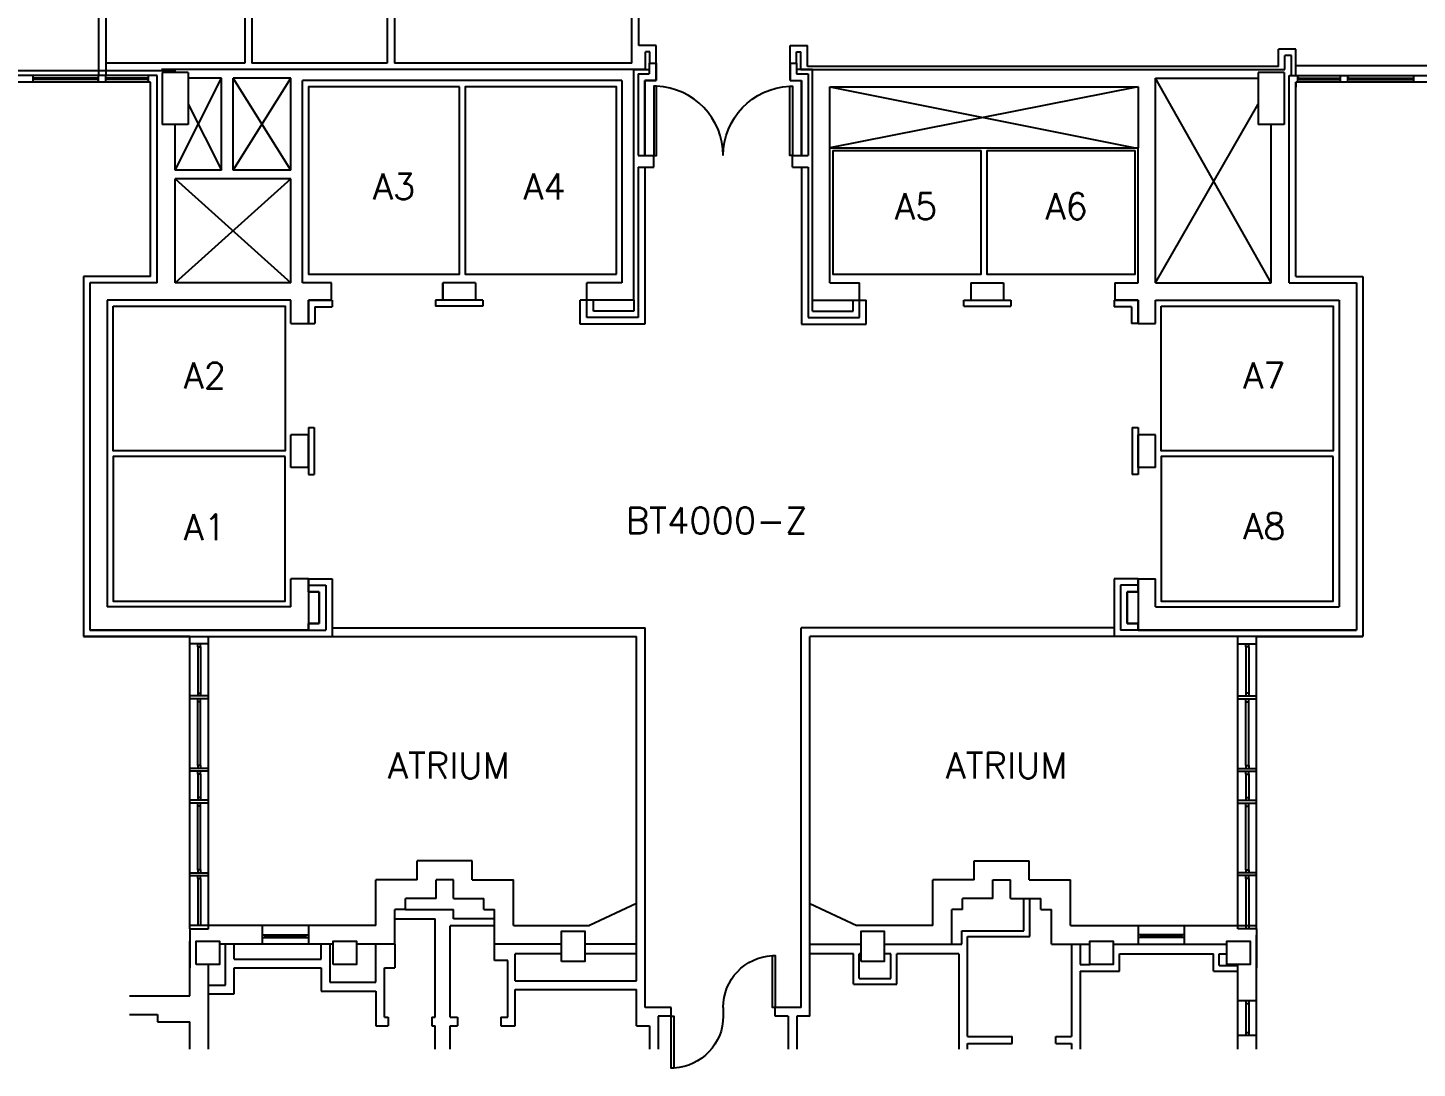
# Model space of a CAD drawing. Extents: x 2774 to 7164, y 18116 to 19938.
# Drawn here: x 4536 to 5496, y 18116 to 18835 of the extents above; entities that cross this region are included whole.
import ezdxf
from ezdxf.enums import TextEntityAlignment as Align

# ---------------------------------------------------------------- set-up
doc = ezdxf.new("R2010")
doc.units = 0
doc.header["$MEASUREMENT"] = 0
doc.layers.get('0').update_dxf_attribs({"linetype": 'CONTINUOUS'})
for name, color, linetype in [('ARDOOR', 7, 'CONTINUOUS'), ('ARROOMNO', 4, 'CONTINUOUS'), ('ARWALL', 7, 'CONTINUOUS'), ('COL', 14, 'CONTINUOUS'), ('EXWALL', 8, 'CONTINUOUS'), ('EXWINDOW', 8, 'CONTINUOUS'), ('TXT', 4, 'CONTINUOUS')]:
    doc.layers.add(name, color=color, linetype=linetype)
doc.styles.add('ROMANS', font='romans.shx', dxfattribs={"height": 18})

# ---------------------------------------------------------------- blocks, each defined once
blk = doc.blocks.new('COL2')
for p, q in [((-0.5, -0.5), (-0.5, 0.5)), ((-0.5, 0.5), (0.5, 0.5)), ((0.5, -0.5), (0.5, 0.5)), ((-0.5, -0.5), (0.5, -0.5))]:
    blk.add_line(p, q)

msp = doc.modelspace()

# ---------------------------------------------------------------- linework, layer by layer
at = {"layer": 'ARDOOR'}
msp.add_line((5016.72, 18157.96), (5016.72, 18151.96), dxfattribs=at)
at = {"layer": 'ARDOOR', "flags": 128}
for points in [[(5016.72, 18746.83, 0.402069), (4970.72, 18794.79), (4970.72, 18794.83), (4968.72, 18794.83), (4968.72, 18746.83), (4970.72, 18746.83), (4970.72, 18794.83)], [(5016.72, 18746.83, -0.402069), (5062.72, 18794.79), (5062.72, 18794.83), (5064.72, 18794.83), (5064.72, 18746.83), (5062.72, 18746.83), (5062.72, 18794.83)], [(5016.72, 18157.96, -0.39805), (5050.72, 18193.9), (5052.72, 18193.96), (5052.72, 18157.96), (5050.72, 18157.96), (5050.72, 18193.9)], [(5016.72, 18151.96, -0.39805), (4982.72, 18116.01), (4980.72, 18115.96), (4980.72, 18151.96), (4982.72, 18151.96), (4982.72, 18116.01)]]:
    msp.add_lwpolyline(points, format="xyb", dxfattribs=at)
at = {"layer": 'ARWALL', "linetype": 'CONTINUOUS'}
for p, q in [((4584.97, 18957.83), (4584.97, 18802.21)), ((4589.97, 18957.83), (4589.97, 18802.21)), ((4685.97, 18957.83), (4685.97, 18810.83)), ((4690.97, 18957.83), (4690.97, 18810.83)), ((4784.47, 18957.83), (4784.47, 18810.83)), ((4789.47, 18957.83), (4789.47, 18810.83)), ((4953.47, 18810.83), (4953.47, 18949.83)), ((4958.47, 18823.08), (4958.47, 18904.71)), ((4970.47, 18823.08), (4958.47, 18823.08)), ((4962.97, 18806.33), (4962.97, 18818.58)), ((4965.97, 18818.58), (4962.97, 18818.58)), ((4965.97, 18810.83), (4965.97, 18818.58)), ((4970.47, 18798.83), (4970.47, 18823.08)), ((5062.97, 18798.83), (5062.97, 18823.08)), ((5062.97, 18823.08), (5074.97, 18823.08)), ((5067.47, 18818.58), (5070.47, 18818.58)), ((5067.47, 18810.83), (5067.47, 18818.58)), ((5070.47, 18806.33), (5070.47, 18818.58)), ((5074.97, 18808.46), (5074.97, 18823.08)), ((5412.47, 18820.46), (5400.47, 18820.46)), ((5400.47, 18808.46), (5400.47, 18820.46)), ((5409.47, 18815.96), (5404.97, 18815.96)), ((5404.97, 18806.33), (5404.97, 18815.96)), ((5409.47, 18802.21), (5409.47, 18815.96)), ((5412.47, 18802.21), (5412.47, 18820.46)), ((4685.97, 18810.83), (4589.97, 18810.83)), ((4784.47, 18810.83), (4690.97, 18810.83)), ((4953.47, 18810.83), (4789.47, 18810.83)), ((5070.47, 18806.33), (5078.47, 18806.33)), ((5400.47, 18808.46), (5074.97, 18808.46)), ((4962.47, 18746.83), (4962.47, 18798.83)), ((4970.47, 18798.83), (4962.47, 18798.83)), ((5062.97, 18798.83), (5070.97, 18798.83)), ((5070.97, 18746.83), (5070.97, 18798.83)), ((4746.47, 18420.33), (4962.72, 18420.33)), ((4746.47, 18414.33), (4956.72, 18414.33)), ((4956.72, 18194.96), (4956.72, 18414.33)), ((4962.72, 18157.96), (4962.72, 18420.33)), ((5070.72, 18157.96), (5070.72, 18420.33)), ((5286.97, 18420.33), (5070.72, 18420.33)), ((5076.72, 18194.96), (5076.72, 18414.33)), ((5286.97, 18414.33), (5076.72, 18414.33)), ((4956.72, 18194.96), (4956.72, 18267.8)), ((4962.72, 18157.96), (4962.72, 18267.8)), ((5070.72, 18157.96), (5070.72, 18267.8)), ((5076.72, 18194.96), (5076.72, 18267.8)), ((4830.22, 18219.33), (4830.22, 18225.71)), ((4817.72, 18151.33), (4817.72, 18219.33)), ((4827.97, 18151.33), (4827.97, 18214.33)), ((4905.04, 18194.96), (4872.97, 18194.96)), ((4956.72, 18194.96), (4921.04, 18194.96)), ((4956.72, 18176.33), (4956.72, 18194.96)), ((5076.72, 18151.96), (5076.72, 18194.96)), ((5106.72, 18194.96), (5076.72, 18194.96)), ((5076.72, 18151.96), (5076.72, 18194.96)), ((5076.72, 18151.96), (5076.72, 18194.96)), ((5106.72, 18173.96), (5106.72, 18194.96)), ((5112.04, 18194.96), (5110.72, 18194.96)), ((5110.72, 18177.96), (5110.72, 18194.96)), ((5132.72, 18194.96), (5128.04, 18194.96)), ((5132.72, 18177.96), (5132.72, 18194.96)), ((5179.59, 18194.96), (5136.72, 18194.96)), ((5136.72, 18173.96), (5136.72, 18194.96)), ((5106.72, 18173.96), (5136.72, 18173.96)), ((5110.72, 18177.96), (5132.72, 18177.96)), ((4956.72, 18145.33), (4956.72, 18170.33)), ((4980.72, 18157.96), (4962.72, 18157.96)), ((4980.72, 18151.96), (4980.72, 18157.96)), ((4980.72, 18151.96), (4980.72, 18157.96)), ((5052.72, 18151.96), (5052.72, 18157.96)), ((5070.72, 18157.96), (5052.72, 18157.96)), ((4817.72, 18129.17), (4817.72, 18145.33)), ((4827.97, 18129.17), (4827.97, 18145.33)), ((4965.72, 18145.33), (4965.72, 18129.17)), ((4971.72, 18151.96), (4971.72, 18129.17)), ((4980.72, 18151.96), (4971.72, 18151.96)), ((5061.72, 18151.96), (5052.72, 18151.96)), ((5061.72, 18151.96), (5061.72, 18129.17)), ((5067.72, 18151.96), (5067.72, 18129.17)), ((5076.72, 18151.96), (5067.72, 18151.96))]:
    msp.add_line(p, q, dxfattribs=at)
at = {"layer": 'ARWALL'}
for p, q in [((4452.97, 18805.71), (4637.97, 18805.71)), ((5224.59, 18210.96), (5224.59, 18233.21)), ((5228.59, 18206.96), (5228.59, 18233.21)), ((4797.22, 18225.71), (4830.22, 18225.71)), ((4789.72, 18219.33), (4817.72, 18219.33)), ((4858.72, 18214.33), (4827.97, 18214.33)), ((4858.72, 18219.33), (4830.22, 18219.33)), ((5181.59, 18201.71), (5181.59, 18210.96)), ((5181.59, 18210.96), (5224.59, 18210.96)), ((4672.72, 18173.33), (4672.72, 18201.71)), ((4678.72, 18191.33), (4678.72, 18201.71)), ((4738.72, 18191.33), (4738.72, 18201.71)), ((4744.72, 18201.71), (4744.72, 18175.33)), ((4776.72, 18175.33), (4776.72, 18201.71)), ((4789.72, 18201.71), (4789.72, 18185.33)), ((4858.72, 18190.33), (4858.72, 18201.71)), ((5174.72, 18201.71), (5181.59, 18201.71)), ((5185.59, 18206.96), (5228.59, 18206.96)), ((5185.59, 18137.96), (5185.59, 18206.96)), ((5257.59, 18201.71), (5257.59, 18137.96)), ((5263.59, 18201.71), (5263.59, 18187.71)), ((4678.72, 18191.33), (4738.72, 18191.33)), ((4872.97, 18176.33), (4872.97, 18194.96)), ((5179.59, 18194.96), (5179.59, 18129.17)), ((5290.59, 18194.96), (5355.59, 18194.96)), ((5290.59, 18182.96), (5290.59, 18194.96)), ((5355.59, 18182.96), (5355.59, 18194.96)), ((5359.59, 18194.96), (5364.97, 18194.96)), ((5359.59, 18186.96), (5359.59, 18194.96)), ((4678.72, 18185.33), (4738.72, 18185.33)), ((4678.72, 18167.33), (4678.72, 18185.33)), ((4738.72, 18185.33), (4738.72, 18169.33)), ((4782.72, 18185.33), (4789.72, 18185.33)), ((4782.72, 18151.33), (4782.72, 18185.33)), ((4867.97, 18190.33), (4858.72, 18190.33)), ((4867.97, 18151.33), (4867.97, 18190.33)), ((5263.59, 18187.71), (5270.22, 18187.71)), ((5263.59, 18182.96), (5290.59, 18182.96)), ((5263.59, 18182.96), (5263.59, 18129.17)), ((5355.59, 18182.96), (5372.47, 18182.96)), ((5359.59, 18186.96), (5372.47, 18186.96)), ((4660.97, 18173.33), (4672.72, 18173.33)), ((4744.72, 18175.33), (4776.72, 18175.33)), ((4872.97, 18176.33), (4956.72, 18176.33)), ((4660.97, 18167.33), (4678.72, 18167.33)), ((4738.72, 18169.33), (4776.72, 18169.33)), ((4776.72, 18169.33), (4776.72, 18145.33)), ((4872.97, 18170.33), (4956.72, 18170.33)), ((4872.97, 18145.33), (4872.97, 18170.33)), ((4776.72, 18145.33), (4785.22, 18145.33)), ((4782.72, 18151.33), (4785.22, 18151.33)), ((4785.22, 18151.33), (4785.22, 18145.33)), ((4815.22, 18151.33), (4817.72, 18151.33)), ((4815.22, 18151.33), (4815.22, 18145.33)), ((4815.22, 18145.33), (4817.72, 18145.33)), ((4827.97, 18151.33), (4832.97, 18151.33)), ((4827.97, 18145.33), (4832.97, 18145.33)), ((4832.97, 18151.33), (4832.97, 18145.33)), ((4862.97, 18151.33), (4867.97, 18151.33)), ((4862.97, 18151.33), (4862.97, 18145.33)), ((4862.97, 18145.33), (4872.97, 18145.33)), ((4956.72, 18145.33), (4965.72, 18145.33)), ((5185.59, 18137.96), (5216.59, 18137.96)), ((5216.59, 18132.96), (5216.59, 18137.96)), ((5246.59, 18137.96), (5257.59, 18137.96)), ((5246.59, 18132.96), (5246.59, 18137.96)), ((5185.59, 18129.17), (5185.59, 18132.96)), ((5185.59, 18132.96), (5216.59, 18132.96)), ((5246.59, 18132.96), (5257.59, 18132.96)), ((5257.59, 18132.96), (5257.59, 18129.17))]:
    msp.add_line(p, q, dxfattribs=at)
at = {"layer": 'COL'}
for points in [[(4905.04, 18189.71), (4905.04, 18210.71), (4921.04, 18210.71), (4921.04, 18189.71)], [(5112.04, 18189.71), (5112.04, 18210.71), (5128.04, 18210.71), (5128.04, 18189.71)]]:
    msp.add_lwpolyline(points, close=True, dxfattribs=at)
at = {"layer": 'COL', "linetype": 'CONTINUOUS'}
for points in [[(4652.47, 18187.71), (4652.47, 18203.71), (4668.47, 18203.71), (4668.47, 18187.71)], [(4747.22, 18187.71), (4747.22, 18203.71), (4763.22, 18203.71), (4763.22, 18187.71)], [(5270.22, 18187.71), (5270.22, 18203.71), (5286.22, 18203.71), (5286.22, 18187.71)], [(5364.97, 18187.71), (5364.97, 18203.71), (5380.97, 18203.71), (5380.97, 18187.71)]]:
    msp.add_lwpolyline(points, close=True, dxfattribs=at)
at = {"layer": 'EXWALL'}
for p, q in [((4954.97, 18806.33), (4628.47, 18806.33)), ((4954.97, 18806.33), (4965.47, 18806.33)), ((4954.97, 18646.83), (4954.97, 18806.33)), ((4965.47, 18810.83), (4965.47, 18803.33)), ((4965.47, 18810.83), (4970.47, 18810.83)), ((4970.47, 18810.83), (4970.47, 18798.83)), ((5062.97, 18810.83), (5067.47, 18810.83)), ((5062.97, 18810.83), (5062.97, 18798.83)), ((5067.47, 18810.83), (5067.47, 18803.33)), ((5078.47, 18806.33), (5067.47, 18806.33)), ((5078.47, 18806.33), (5404.97, 18806.33)), ((5078.47, 18639.33), (5078.47, 18806.33)), ((4620.97, 18663.33), (4620.97, 18797.71)), ((4625.47, 18658.83), (4625.47, 18802.21)), ((4637.97, 18736.83), (4669.97, 18800.33)), ((4669.97, 18800.33), (4646.97, 18800.33)), ((4669.97, 18736.83), (4669.97, 18800.33)), ((4717.97, 18800.33), (4677.97, 18800.33)), ((4717.97, 18736.83), (4677.97, 18800.33)), ((4677.97, 18736.83), (4717.97, 18800.33)), ((4677.97, 18736.83), (4677.97, 18800.33)), ((4717.97, 18736.83), (4717.97, 18800.33)), ((4725.97, 18658.83), (4725.97, 18798.71)), ((4946.72, 18798.71), (4725.97, 18798.71)), ((4946.72, 18798.71), (4946.72, 18658.83)), ((4957.97, 18803.33), (4965.47, 18803.33)), ((4957.97, 18803.33), (4957.97, 18746.83)), ((4962.47, 18798.83), (4962.47, 18746.83)), ((4962.47, 18798.83), (4970.47, 18798.83)), ((5062.97, 18798.83), (5070.97, 18798.83)), ((5067.47, 18803.33), (5075.47, 18803.33)), ((5070.97, 18798.83), (5070.97, 18746.83)), ((5075.47, 18803.33), (5075.47, 18746.83)), ((5395.47, 18658.83), (5315.47, 18800.33)), ((5315.47, 18658.83), (5315.47, 18800.33)), ((5315.47, 18800.33), (5386.47, 18800.33)), ((5407.97, 18658.83), (5407.97, 18802.21)), ((5412.47, 18663.33), (5412.47, 18797.71)), ((5090.47, 18794.33), (5303.47, 18794.33)), ((5090.47, 18794.33), (5301.47, 18752.33)), ((5303.47, 18794.33), (5090.47, 18752.33)), ((5090.47, 18794.33), (5303.47, 18794.33)), ((5303.47, 18794.33), (5303.47, 18752.33)), ((4646.97, 18782.47), (4669.97, 18736.83)), ((5315.47, 18658.83), (5386.47, 18782.47)), ((4637.97, 18736.83), (4637.97, 18768.33)), ((5395.47, 18658.83), (5395.47, 18768.33)), ((5090.47, 18752.33), (5303.47, 18752.33)), ((5092.47, 18750.33), (5194.97, 18750.33)), ((5198.97, 18750.33), (5301.47, 18750.33)), ((5303.47, 18658.83), (5303.47, 18752.33)), ((4957.97, 18746.83), (4968.72, 18746.83)), ((4957.97, 18738.83), (4968.72, 18738.83)), ((4957.97, 18738.83), (4957.97, 18634.83)), ((4962.47, 18738.83), (4962.47, 18630.33)), ((5064.72, 18746.83), (5075.47, 18746.83)), ((5064.72, 18738.83), (5075.47, 18738.83)), ((5070.97, 18738.83), (5070.97, 18630.33)), ((5075.47, 18738.83), (5075.47, 18634.83)), ((4669.97, 18736.83), (4637.97, 18736.83)), ((4637.97, 18730.83), (4717.97, 18658.83)), ((4717.97, 18730.83), (4637.97, 18658.83)), ((4637.97, 18658.83), (4637.97, 18730.83)), ((4717.97, 18730.83), (4637.97, 18730.83)), ((4717.97, 18736.83), (4677.97, 18736.83)), ((4717.97, 18658.83), (4717.97, 18730.83)), ((4574.47, 18663.33), (4574.47, 18414.33)), ((4620.97, 18663.33), (4574.47, 18663.33)), ((5090.47, 18658.83), (5090.47, 18664.83)), ((5303.47, 18658.83), (5303.47, 18664.83)), ((5412.47, 18663.33), (5458.97, 18663.33)), ((5458.97, 18663.33), (5458.97, 18414.33)), ((4578.97, 18658.83), (4578.97, 18418.83)), ((4625.47, 18658.83), (4578.97, 18658.83)), ((4717.97, 18658.83), (4637.97, 18658.83)), ((4745.97, 18658.83), (4725.97, 18658.83)), ((4745.97, 18646.83), (4745.97, 18658.83)), ((4845.47, 18658.83), (4822.97, 18658.83)), ((4822.97, 18646.83), (4822.97, 18658.83)), ((4822.97, 18658.83), (4822.97, 18646.83)), ((4845.47, 18658.83), (4845.47, 18646.83)), ((4922.47, 18646.83), (4922.47, 18658.83)), ((4946.72, 18658.83), (4922.47, 18658.83)), ((5090.47, 18658.83), (5110.97, 18658.83)), ((5090.47, 18658.83), (5110.97, 18658.83)), ((5110.97, 18646.83), (5110.97, 18658.83)), ((5187.97, 18658.83), (5187.97, 18646.83)), ((5187.97, 18658.83), (5210.47, 18658.83)), ((5187.97, 18658.83), (5187.97, 18646.83)), ((5210.47, 18658.83), (5210.47, 18646.83)), ((5287.47, 18658.83), (5287.47, 18646.83)), ((5287.47, 18658.83), (5303.47, 18658.83)), ((5287.47, 18658.83), (5303.47, 18658.83)), ((5315.47, 18658.83), (5395.47, 18658.83)), ((5407.97, 18658.83), (5454.47, 18658.83)), ((5454.47, 18658.83), (5454.47, 18418.83)), ((4717.97, 18646.83), (4590.97, 18646.83)), ((4590.97, 18646.83), (4590.97, 18434.83)), ((4717.97, 18630.83), (4717.97, 18646.83)), ((4729.97, 18646.83), (4729.97, 18630.83)), ((4729.97, 18630.83), (4729.97, 18646.83)), ((4745.97, 18646.83), (4729.97, 18646.83)), ((4734.47, 18642.33), (4734.47, 18630.83)), ((4746.47, 18646.83), (4746.47, 18642.33)), ((4850.47, 18646.83), (4817.97, 18646.83)), ((4850.47, 18642.83), (4817.97, 18642.83)), ((4845.47, 18646.83), (4822.97, 18646.83)), ((4954.97, 18646.83), (4917.97, 18646.83)), ((4917.97, 18630.33), (4917.97, 18646.83)), ((4922.47, 18634.83), (4922.47, 18646.83)), ((4926.97, 18639.33), (4926.97, 18646.83)), ((4954.97, 18646.83), (4954.97, 18639.33)), ((5078.47, 18646.83), (5110.97, 18646.83)), ((5106.47, 18639.33), (5106.47, 18646.83)), ((5110.97, 18634.83), (5110.97, 18646.83)), ((5110.97, 18646.83), (5115.47, 18646.83)), ((5115.47, 18630.33), (5115.47, 18646.83)), ((5182.97, 18646.83), (5215.47, 18646.83)), ((5182.97, 18642.83), (5215.47, 18642.83)), ((5187.97, 18646.83), (5210.47, 18646.83)), ((5286.97, 18646.83), (5286.97, 18642.33)), ((5287.47, 18646.83), (5303.47, 18646.83)), ((5298.97, 18642.33), (5298.97, 18630.83)), ((5303.47, 18646.83), (5303.47, 18630.83)), ((5303.47, 18630.83), (5303.47, 18646.83)), ((5315.47, 18646.83), (5442.47, 18646.83)), ((5315.47, 18630.83), (5315.47, 18646.83)), ((5395.47, 18646.83), (5442.47, 18646.83)), ((5442.47, 18646.83), (5442.47, 18434.83)), ((5442.47, 18646.83), (5442.47, 18434.83)), ((4957.97, 18634.83), (4922.47, 18634.83)), ((4954.97, 18639.33), (4926.97, 18639.33)), ((5075.47, 18634.83), (5110.97, 18634.83)), ((5078.47, 18639.33), (5106.47, 18639.33)), ((4717.97, 18630.83), (4729.97, 18630.83)), ((4962.47, 18630.33), (4917.97, 18630.33)), ((5070.97, 18630.33), (5115.47, 18630.33)), ((5303.47, 18630.83), (5315.47, 18630.83)), ((4729.97, 18558.83), (4729.97, 18526.33)), ((4733.97, 18558.83), (4733.97, 18526.33)), ((5299.47, 18558.83), (5299.47, 18526.33)), ((5303.47, 18558.83), (5303.47, 18526.33)), ((4717.97, 18531.33), (4717.97, 18553.83)), ((4729.97, 18553.83), (4717.97, 18553.83)), ((4729.97, 18531.33), (4729.97, 18553.83)), ((5303.47, 18531.33), (5303.47, 18553.83)), ((5315.47, 18553.83), (5303.47, 18553.83)), ((5315.47, 18531.33), (5315.47, 18553.83)), ((4729.97, 18531.33), (4717.97, 18531.33)), ((5315.47, 18531.33), (5303.47, 18531.33)), ((4729.97, 18454.33), (4717.97, 18454.33)), ((4717.97, 18434.83), (4717.97, 18454.33)), ((4729.97, 18454.33), (4729.97, 18418.83)), ((4729.97, 18445.33), (4729.97, 18454.33)), ((4746.47, 18454.33), (4746.47, 18414.33)), ((5286.97, 18454.33), (5286.97, 18414.33)), ((5303.47, 18454.33), (5303.47, 18418.83)), ((5303.47, 18445.33), (5303.47, 18454.33)), ((5303.47, 18454.33), (5315.47, 18454.33)), ((5315.47, 18434.83), (5315.47, 18454.33)), ((4737.47, 18445.33), (4729.97, 18445.33)), ((4737.47, 18445.33), (4737.47, 18423.33)), ((4737.47, 18423.33), (4737.47, 18445.33)), ((4741.97, 18449.83), (4741.97, 18418.83)), ((5291.47, 18449.83), (5291.47, 18418.83)), ((5295.97, 18445.33), (5295.97, 18423.33)), ((5295.97, 18423.33), (5295.97, 18445.33)), ((5295.97, 18445.33), (5303.47, 18445.33)), ((4717.97, 18434.83), (4590.97, 18434.83)), ((5315.47, 18434.83), (5442.47, 18434.83)), ((5315.47, 18434.83), (5321.47, 18434.83)), ((4737.47, 18423.33), (4729.97, 18423.33)), ((4729.97, 18418.83), (4729.97, 18423.33)), ((5295.97, 18423.33), (5303.47, 18423.33)), ((5303.47, 18418.83), (5303.47, 18423.33)), ((4647.97, 18414.33), (4574.47, 18414.33)), ((4660.97, 18418.83), (4578.97, 18418.83)), ((4647.97, 18212.21), (4647.97, 18414.33)), ((4729.97, 18418.83), (4660.97, 18418.83)), ((4660.97, 18212.21), (4660.97, 18414.33)), ((5303.47, 18418.83), (5372.47, 18418.83)), ((5372.47, 18418.83), (5454.47, 18418.83)), ((5372.47, 18212.21), (5372.47, 18414.33)), ((5385.47, 18414.33), (5458.97, 18414.33)), ((5385.47, 18212.21), (5385.47, 18414.33)), ((4647.97, 18212.21), (4647.97, 18267.8)), ((4660.97, 18212.21), (4660.97, 18267.8)), ((5372.47, 18212.21), (5372.47, 18267.8)), ((5385.47, 18212.21), (5385.47, 18267.8)), ((4805.22, 18246.21), (4805.22, 18259.21)), ((4843.22, 18259.21), (4805.22, 18259.21)), ((4843.22, 18246.21), (4843.22, 18259.21)), ((5190.22, 18246.21), (5190.22, 18259.21)), ((5190.22, 18259.21), (5228.22, 18259.21)), ((5228.22, 18246.21), (5228.22, 18259.21)), ((4805.22, 18246.21), (4776.72, 18246.21)), ((4776.72, 18214.71), (4776.72, 18246.21)), ((4830.22, 18246.21), (4818.22, 18246.21)), ((4818.22, 18233.21), (4818.22, 18246.21)), ((4830.22, 18233.21), (4830.22, 18246.21)), ((4843.22, 18246.21), (4871.72, 18246.21)), ((4871.72, 18214.71), (4871.72, 18246.21)), ((5190.22, 18246.21), (5161.72, 18246.21)), ((5161.72, 18214.71), (5161.72, 18246.21)), ((5203.22, 18233.21), (5203.22, 18246.21)), ((5203.22, 18246.21), (5215.22, 18246.21)), ((5215.22, 18233.21), (5215.22, 18246.21)), ((5228.22, 18246.21), (5256.72, 18246.21)), ((5256.72, 18214.71), (5256.72, 18246.21)), ((4797.22, 18225.71), (4797.22, 18233.21)), ((4818.22, 18233.21), (4797.22, 18233.21)), ((4830.22, 18233.21), (4851.22, 18233.21)), ((4851.22, 18225.71), (4851.22, 18233.21)), ((5182.22, 18225.71), (5182.22, 18233.21)), ((5203.22, 18233.21), (5182.22, 18233.21)), ((5215.22, 18233.21), (5236.22, 18233.21)), ((5236.22, 18225.71), (5236.22, 18233.21)), ((4789.72, 18201.71), (4789.72, 18225.71)), ((4797.22, 18225.71), (4789.72, 18225.71)), ((4851.22, 18225.71), (4858.72, 18225.71)), ((4858.72, 18201.71), (4858.72, 18225.71)), ((5182.22, 18225.71), (5174.72, 18225.71)), ((5174.72, 18201.71), (5174.72, 18225.71)), ((5236.22, 18225.71), (5243.72, 18225.71)), ((5243.72, 18201.71), (5243.72, 18225.71)), ((4776.72, 18214.71), (4647.97, 18214.71)), ((4647.97, 18212.21), (4647.97, 18185.37)), ((4647.97, 18212.21), (4660.97, 18212.21)), ((4647.97, 18212.21), (4647.97, 18185.37)), ((4647.97, 18212.21), (4660.97, 18212.21)), ((4697.97, 18214.71), (4697.97, 18201.71)), ((4729.97, 18214.71), (4729.97, 18201.71)), ((4871.72, 18214.71), (4924.34, 18214.71)), ((5161.72, 18214.71), (5109.1, 18214.71)), ((5256.72, 18214.71), (5385.47, 18214.71)), ((5256.72, 18214.71), (5385.47, 18214.71)), ((5303.47, 18214.71), (5303.47, 18201.71)), ((5335.47, 18214.71), (5335.47, 18201.71)), ((5385.47, 18212.21), (5372.47, 18212.21)), ((5385.47, 18212.21), (5372.47, 18212.21)), ((5385.47, 18212.21), (5385.47, 18185.37)), ((5385.47, 18212.21), (5385.47, 18185.37)), ((4747.22, 18201.71), (4668.47, 18201.71)), ((4697.97, 18208.21), (4699.97, 18208.21)), ((4697.97, 18206.21), (4699.97, 18206.21)), ((4699.97, 18208.21), (4699.97, 18206.21)), ((4699.97, 18208.21), (4727.97, 18208.21)), ((4699.97, 18207.21), (4727.97, 18207.21)), ((4699.97, 18206.21), (4727.97, 18206.21)), ((4727.97, 18208.21), (4727.97, 18206.21)), ((4727.97, 18208.21), (4729.97, 18208.21)), ((4727.97, 18206.21), (4729.97, 18206.21)), ((4789.72, 18201.71), (4763.22, 18201.71)), ((4905.04, 18201.71), (4858.72, 18201.71)), ((4956.72, 18201.71), (4921.04, 18201.71)), ((5076.72, 18201.71), (5112.04, 18201.71)), ((5128.04, 18201.71), (5174.72, 18201.71)), ((5243.72, 18201.71), (5270.22, 18201.71)), ((5243.72, 18201.71), (5270.22, 18201.71)), ((5286.22, 18201.71), (5364.97, 18201.71)), ((5305.47, 18208.21), (5303.47, 18208.21)), ((5305.47, 18206.21), (5303.47, 18206.21)), ((5305.47, 18208.21), (5305.47, 18206.21)), ((5333.47, 18208.21), (5305.47, 18208.21)), ((5333.47, 18207.21), (5305.47, 18207.21)), ((5333.47, 18206.21), (5305.47, 18206.21)), ((5333.47, 18208.21), (5333.47, 18206.21)), ((5335.47, 18208.21), (5333.47, 18208.21)), ((5335.47, 18206.21), (5333.47, 18206.21)), ((5335.47, 18207.96), (5335.47, 18201.71))]:
    msp.add_line(p, q, dxfattribs=at)
at = {"layer": 'EXWALL', "linetype": 'CONTINUOUS'}
for p, q in [((4962.97, 18806.33), (4637.97, 18806.33)), ((4637.97, 18804.33), (4637.97, 18806.33)), ((5078.47, 18806.33), (5404.97, 18806.33)), ((5412.47, 18809.21), (5580.47, 18809.21)), ((4620.97, 18797.71), (4200.47, 18797.71)), ((4625.47, 18802.21), (4452.97, 18802.21)), ((5407.97, 18802.21), (5588.47, 18802.21)), ((5833.47, 18797.71), (5412.47, 18797.71)), ((5412.47, 18797.71), (5412.47, 18794.21)), ((5090.47, 18658.83), (5090.47, 18794.33)), ((5090.47, 18658.83), (5090.47, 18794.33)), ((4968.72, 18738.83), (4968.72, 18746.83)), ((5064.72, 18738.83), (5064.72, 18746.83)), ((4729.97, 18646.83), (4746.47, 18646.83)), ((4734.47, 18642.33), (4746.47, 18642.33)), ((4817.97, 18646.83), (4817.97, 18642.83)), ((4850.47, 18646.83), (4850.47, 18642.83)), ((5182.97, 18642.83), (5182.97, 18646.83)), ((5215.47, 18646.83), (5215.47, 18642.83)), ((5303.47, 18646.83), (5286.97, 18646.83)), ((5298.97, 18642.33), (5286.97, 18642.33)), ((4729.97, 18630.83), (4734.47, 18630.83)), ((5303.47, 18630.83), (5298.97, 18630.83)), ((4729.97, 18558.83), (4733.97, 18558.83)), ((5299.47, 18558.83), (5303.47, 18558.83)), ((4729.97, 18526.33), (4733.97, 18526.33)), ((5303.47, 18526.33), (5299.47, 18526.33)), ((4729.97, 18454.33), (4746.47, 18454.33)), ((5303.47, 18454.33), (5286.97, 18454.33)), ((4729.97, 18449.83), (4741.97, 18449.83)), ((4729.97, 18445.33), (4737.47, 18445.33)), ((5303.47, 18449.83), (5291.47, 18449.83)), ((5303.47, 18445.33), (5295.97, 18445.33)), ((4729.97, 18423.33), (4737.47, 18423.33)), ((5303.47, 18423.33), (5295.97, 18423.33)), ((4574.47, 18414.33), (4746.47, 18414.33)), ((4574.47, 18414.33), (4746.47, 18414.33)), ((4578.97, 18418.83), (4741.97, 18418.83)), ((5458.97, 18414.33), (5286.97, 18414.33)), ((5454.47, 18418.83), (5291.47, 18418.83)), ((4956.72, 18229.81), (4924.34, 18214.71)), ((5076.72, 18229.81), (5109.1, 18214.71)), ((4647.97, 18166.08), (4647.97, 18203.71)), ((5385.47, 18129.17), (5385.47, 18207.96)), ((4660.97, 18148.08), (4660.97, 18187.71)), ((5372.47, 18129.17), (5372.47, 18187.71)), ((4606.29, 18166.08), (4647.97, 18166.08)), ((4606.29, 18153.08), (4625.72, 18153.08)), ((4625.72, 18153.08), (4625.72, 18148.08)), ((4625.72, 18148.08), (4647.97, 18148.08)), ((4647.97, 18129.17), (4647.97, 18148.08)), ((4660.97, 18129.17), (4660.97, 18148.08))]:
    msp.add_line(p, q, dxfattribs=at)
at = {"layer": 'EXWALL'}
for points in [[(4834.47, 18794.33), (4729.97, 18794.33), (4729.97, 18664.83), (4834.47, 18664.83)], [(4942.97, 18664.83), (4942.97, 18794.33), (4838.47, 18794.33), (4838.47, 18664.83)], [(4594.97, 18642.83), (4713.97, 18642.83), (4713.97, 18542.83), (4594.97, 18542.83)], [(5319.47, 18642.83), (5438.47, 18642.83), (5438.47, 18542.83), (5319.47, 18542.83)], [(4713.97, 18538.83), (4594.97, 18538.83), (4594.97, 18438.83), (4713.97, 18438.83)], [(5438.47, 18538.83), (5319.47, 18538.83), (5319.47, 18438.83), (5438.47, 18438.83)]]:
    msp.add_lwpolyline(points, close=True, dxfattribs=at)
for points in [[(5092.47, 18750.33), (5092.47, 18664.83), (5194.97, 18664.83), (5194.97, 18750.33)], [(5198.97, 18750.33), (5198.97, 18664.83), (5301.47, 18664.83), (5301.47, 18750.33)]]:
    msp.add_lwpolyline(points, dxfattribs=at)
at = {"layer": 'EXWINDOW', "linetype": 'CONTINUOUS'}
for p, q in [((4539.47, 18802.21), (4539.47, 18797.71)), ((4540.47, 18800.46), (4539.47, 18800.46)), ((4540.47, 18799.46), (4539.47, 18799.46)), ((4540.47, 18800.46), (4540.47, 18799.46)), ((4583.97, 18800.46), (4540.47, 18800.46)), ((4583.97, 18799.46), (4540.47, 18799.46)), ((4583.97, 18799.46), (4583.97, 18800.46)), ((4583.97, 18800.46), (4584.97, 18800.46)), ((4583.97, 18799.46), (4584.97, 18799.46)), ((4584.97, 18797.71), (4584.97, 18802.21)), ((4589.97, 18797.71), (4589.97, 18802.21)), ((4590.97, 18800.46), (4589.97, 18800.46)), ((4590.97, 18799.46), (4589.97, 18799.46)), ((4618.47, 18800.46), (4590.97, 18800.46)), ((4590.97, 18799.46), (4590.97, 18800.46)), ((4618.47, 18799.46), (4590.97, 18799.46)), ((4618.47, 18800.46), (4619.47, 18800.46)), ((4618.47, 18799.46), (4618.47, 18800.46)), ((4618.47, 18799.46), (4619.47, 18799.46)), ((4619.47, 18797.71), (4619.47, 18802.21)), ((5413.97, 18797.71), (5413.97, 18802.21)), ((5414.97, 18800.46), (5413.97, 18800.46)), ((5414.97, 18799.46), (5413.97, 18799.46)), ((5414.97, 18799.46), (5414.97, 18800.46)), ((5414.97, 18800.46), (5442.47, 18800.46)), ((5414.97, 18799.46), (5442.47, 18799.46)), ((5442.47, 18800.46), (5443.47, 18800.46)), ((5442.47, 18799.46), (5442.47, 18800.46)), ((5442.47, 18799.46), (5443.47, 18799.46)), ((5443.47, 18797.71), (5443.47, 18802.21)), ((5448.47, 18797.71), (5448.47, 18802.21)), ((5449.47, 18800.46), (5448.47, 18800.46)), ((5449.47, 18799.46), (5448.47, 18799.46)), ((5449.47, 18800.46), (5492.97, 18800.46)), ((5449.47, 18799.46), (5449.47, 18800.46)), ((5449.47, 18799.46), (5492.97, 18799.46)), ((5492.97, 18800.46), (5492.97, 18799.46)), ((5492.97, 18800.46), (5493.97, 18800.46)), ((5492.97, 18799.46), (5493.97, 18799.46)), ((5493.97, 18802.21), (5493.97, 18797.71)), ((4655.47, 18325.21), (4653.47, 18325.21)), ((5377.97, 18325.21), (5379.97, 18325.21)), ((4660.97, 18323.21), (4647.97, 18323.21)), ((4660.97, 18321.21), (4647.97, 18321.21)), ((4655.47, 18319.21), (4653.47, 18319.21)), ((5372.47, 18323.21), (5385.47, 18323.21)), ((5372.47, 18321.21), (5385.47, 18321.21)), ((5377.97, 18319.21), (5379.97, 18319.21)), ((4660.97, 18301.21), (4647.97, 18301.21)), ((4660.97, 18299.21), (4647.97, 18299.21)), ((4655.47, 18303.21), (4653.47, 18303.21)), ((5372.47, 18301.21), (5385.47, 18301.21)), ((5372.47, 18299.21), (5385.47, 18299.21)), ((5377.97, 18303.21), (5379.97, 18303.21)), ((5377.97, 18303.21), (5379.97, 18303.21)), ((4655.47, 18253.08), (4653.47, 18253.08)), ((5377.97, 18253.08), (5379.97, 18253.08)), ((5377.97, 18253.08), (5379.97, 18253.08)), ((5385.47, 18162.46), (5372.47, 18162.46)), ((5377.97, 18162.46), (5377.97, 18160.46)), ((5377.97, 18162.46), (5377.97, 18160.46)), ((5379.97, 18162.46), (5379.97, 18160.46)), ((5377.97, 18160.46), (5377.97, 18140.46)), ((5379.97, 18160.46), (5377.97, 18160.46)), ((5379.97, 18160.46), (5379.97, 18140.46)), ((5385.47, 18138.46), (5372.47, 18138.46)), ((5377.97, 18140.46), (5377.97, 18138.46)), ((5379.97, 18140.46), (5377.97, 18140.46)), ((5379.97, 18140.46), (5379.97, 18138.46))]:
    msp.add_line(p, q, dxfattribs=at)
at = {"layer": 'EXWINDOW'}
for p, q in [((4660.97, 18409.33), (4647.97, 18409.33)), ((4653.47, 18407.33), (4653.47, 18409.33)), ((4653.47, 18407.33), (4653.47, 18375.33)), ((4653.47, 18407.33), (4655.47, 18407.33)), ((4655.47, 18407.33), (4655.47, 18409.33)), ((4655.47, 18407.33), (4655.47, 18375.33)), ((5372.47, 18409.33), (5385.47, 18409.33)), ((5377.97, 18407.33), (5377.97, 18409.33)), ((5377.97, 18407.33), (5377.97, 18375.33)), ((5379.97, 18407.33), (5377.97, 18407.33)), ((5379.97, 18407.33), (5379.97, 18409.33)), ((5379.97, 18407.33), (5379.97, 18375.33)), ((4660.97, 18373.33), (4647.97, 18373.33)), ((4653.47, 18375.33), (4655.47, 18375.33)), ((4653.47, 18375.33), (4653.47, 18373.33)), ((4655.47, 18375.33), (4655.47, 18373.33)), ((5372.47, 18373.33), (5385.47, 18373.33)), ((5379.97, 18375.33), (5377.97, 18375.33)), ((5377.97, 18375.33), (5377.97, 18373.33)), ((5379.97, 18375.33), (5379.97, 18373.33)), ((4660.97, 18371.33), (4647.97, 18371.33)), ((4653.47, 18369.33), (4653.47, 18371.33)), ((4653.47, 18325.21), (4653.47, 18369.33)), ((4655.47, 18369.33), (4653.47, 18369.33)), ((4655.47, 18369.33), (4655.47, 18371.33)), ((4655.47, 18325.21), (4655.47, 18369.33)), ((5372.47, 18371.33), (5385.47, 18371.33)), ((5377.97, 18369.33), (5377.97, 18371.33)), ((5377.97, 18325.21), (5377.97, 18369.33)), ((5377.97, 18369.33), (5379.97, 18369.33)), ((5379.97, 18369.33), (5379.97, 18371.33)), ((5379.97, 18325.21), (5379.97, 18369.33)), ((4653.47, 18325.21), (4653.47, 18323.21)), ((4655.47, 18325.21), (4655.47, 18323.21)), ((5377.97, 18325.21), (5377.97, 18323.21)), ((5379.97, 18325.21), (5379.97, 18323.21)), ((4653.47, 18319.21), (4653.47, 18321.21)), ((4653.47, 18319.21), (4653.47, 18303.21)), ((4655.47, 18319.21), (4655.47, 18321.21)), ((4655.47, 18319.21), (4655.47, 18303.21)), ((5377.97, 18319.21), (5377.97, 18321.21)), ((5377.97, 18319.21), (5377.97, 18303.21)), ((5379.97, 18319.21), (5379.97, 18321.21)), ((5379.97, 18319.21), (5379.97, 18303.21)), ((4653.47, 18303.21), (4653.47, 18301.21)), ((4653.47, 18297.21), (4653.47, 18299.21)), ((4653.47, 18253.08), (4653.47, 18297.21)), ((4655.47, 18297.21), (4653.47, 18297.21)), ((4655.47, 18303.21), (4655.47, 18301.21)), ((4655.47, 18297.21), (4655.47, 18299.21)), ((4655.47, 18253.08), (4655.47, 18297.21)), ((5377.97, 18303.21), (5377.97, 18301.21)), ((5377.97, 18297.21), (5377.97, 18299.21)), ((5377.97, 18253.08), (5377.97, 18297.21)), ((5377.97, 18297.21), (5379.97, 18297.21)), ((5379.97, 18303.21), (5379.97, 18301.21)), ((5379.97, 18297.21), (5379.97, 18299.21)), ((5379.97, 18253.08), (5379.97, 18297.21)), ((5377.97, 18253.08), (5377.97, 18267.8)), ((5379.97, 18253.08), (5379.97, 18267.8)), ((4647.97, 18251.08), (4660.97, 18251.08)), ((4647.97, 18249.08), (4660.97, 18249.08)), ((4653.47, 18253.08), (4653.47, 18251.08)), ((4653.47, 18247.08), (4653.47, 18249.08)), ((4655.47, 18253.08), (4655.47, 18251.08)), ((4655.47, 18247.08), (4655.47, 18249.08)), ((5385.47, 18251.08), (5372.47, 18251.08)), ((5385.47, 18251.08), (5372.47, 18251.08)), ((5385.47, 18249.08), (5372.47, 18249.08)), ((5385.47, 18249.08), (5372.47, 18249.08)), ((5377.97, 18253.08), (5377.97, 18251.08)), ((5377.97, 18253.08), (5377.97, 18251.08)), ((5377.97, 18247.08), (5377.97, 18249.08)), ((5377.97, 18247.08), (5377.97, 18249.08)), ((5379.97, 18253.08), (5379.97, 18251.08)), ((5379.97, 18253.08), (5379.97, 18251.08)), ((5379.97, 18247.08), (5379.97, 18249.08)), ((5379.97, 18247.08), (5379.97, 18249.08)), ((4653.47, 18247.08), (4655.47, 18247.08)), ((4653.47, 18247.08), (4653.47, 18215.08)), ((4653.47, 18247.08), (4653.47, 18214.71)), ((4655.47, 18247.08), (4655.47, 18215.08)), ((4655.47, 18247.08), (4655.47, 18214.71)), ((5379.97, 18247.08), (5377.97, 18247.08)), ((5377.97, 18247.08), (5377.97, 18212.21)), ((5377.97, 18247.08), (5377.97, 18212.21)), ((5379.97, 18247.08), (5377.97, 18247.08)), ((5379.97, 18247.08), (5379.97, 18212.21)), ((5379.97, 18247.08), (5379.97, 18212.21))]:
    msp.add_line(p, q, dxfattribs=at)

# ---------------------------------------------------------------- block references
at = {"layer": 'COL', "xscale": 18, "yscale": 36, "zscale": 18, "rotation": 180}
for p in [(4637.97, 18786.33), (5395.47, 18786.33)]:
    msp.add_blockref('COL2', p, dxfattribs=at)

# ---------------------------------------------------------------- texts
at = {"layer": 'ARROOMNO', "style": 'ROMANS'}
for s, p in [('A3', (4774.51, 18716.46)), ('A4', (4878.58, 18716.46)), ('A5', (5135.36, 18702.78)), ('A6', (5239.43, 18702.78)), ('A2', (4643.72, 18585.76)), ('A7', (5376.19, 18585.76)), ('A1', (4643.72, 18481.05)), ('A8', (5376.19, 18481.76))]:
    msp.add_text(s, height=18, dxfattribs=at).set_placement(p)
at = {"layer": 'ARROOMNO', "linetype": 'CONTINUOUS', "style": 'ROMANS'}
msp.add_text('BT4000-Z', height=18, dxfattribs=at).set_placement((4949.34, 18485.54))
at = {"layer": 'TXT', "style": 'ROMANS'}
for p in [(4826.97, 18316.26), (5212.48, 18316.26)]:
    msp.add_text('ATRIUM', height=18, dxfattribs=at).set_placement(p, align=Align.CENTER)

doc.saveas('drawing.dxf')
